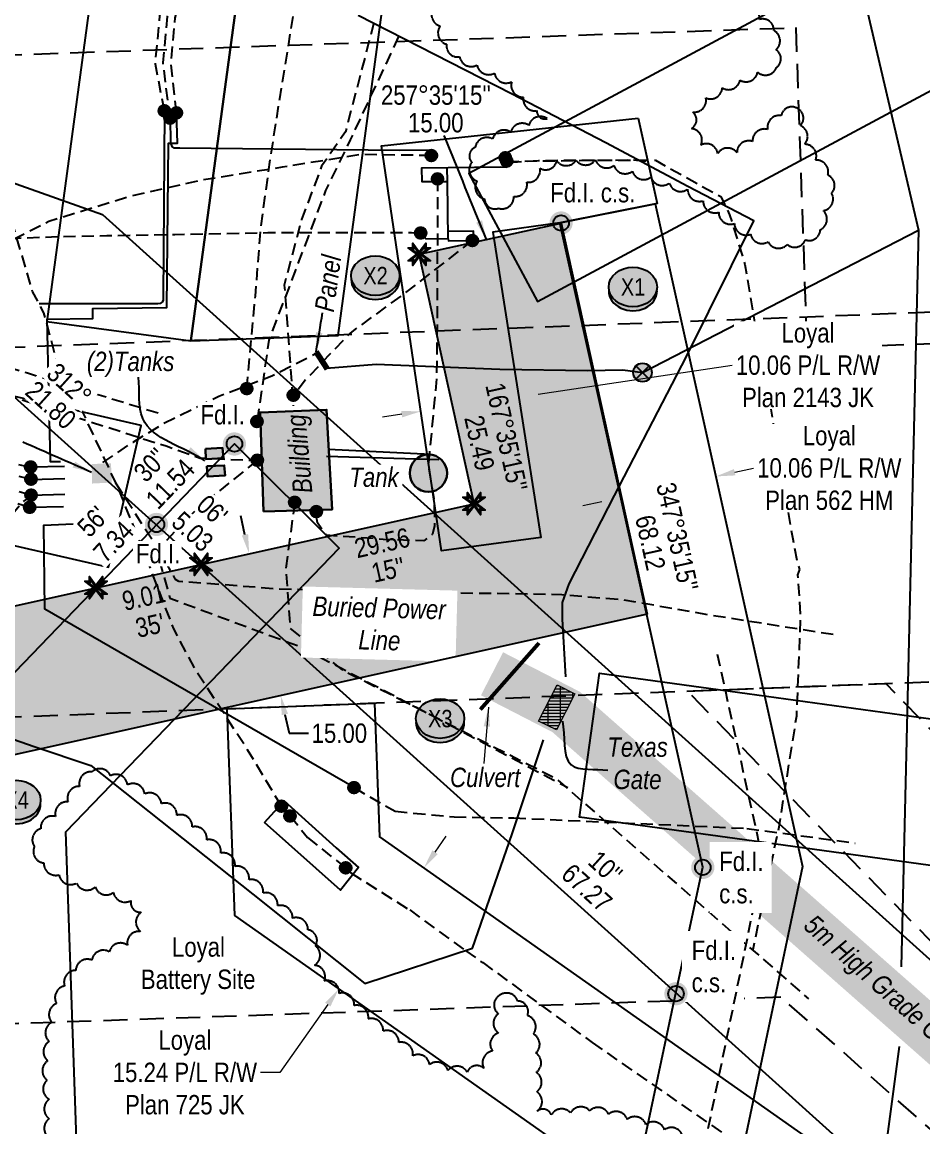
# Model space of a CAD drawing. Extents: x 675835 to 685285, y 5733153 to 5738077.
# Drawn here: x 678405 to 678870, y 5733670 to 5734240 of the extents above; entities that cross this region are included whole.
import ezdxf
from ezdxf.enums import TextEntityAlignment as Align

# ---------------------------------------------------------------- set-up
doc = ezdxf.new("R2010")
doc.units = 0
doc.header["$LTSCALE"] = 5
doc.header["$PDMODE"] = 34
doc.header["$PDSIZE"] = 0.03
for name, pattern in [('0', [1, 1, 0]), ('foc-ACCESSROAD', [3.75, 2.5, -1.25]), ('POWERLINE5', [7.8, 2.4, -0.6, 0.6, -0.6, 0.6, -0.6, 2.4]), ('UG_PIPE', [1.875, 1.25, -0.625])]:
    doc.linetypes.add(name, pattern=pattern)
doc.layers.get('Defpoints').update_dxf_attribs({"color": 9})
for name, color, linetype in [('AS-CABLE', 224, 'foc-CABLE'), ('AS-FENCE', 48, 'foc-FENCE'), ('AS-PIPE-UG', 44, 'UG_PIPE'), ('AS-POWER', 104, 'foc-POWER'), ('AS-POWER-EXISTING', 72, 'POWERLINE5'), ('AS-POWER2', 104, 'UG_PIPE'), ('AS-ROADS', 254, 'Continuous'), ('AS-SYMBOL', 7, 'Continuous'), ('C-AR', 13, 'foc-ACCESSROAD'), ('C-RW', 13, 'Continuous'), ('C-WS', 13, 'foc-ACCESSROAD'), ('L-BD', 7, 'Continuous'), ('L-MON', 1, 'Continuous'), ('L-MON-T', 1, 'Continuous'), ('P-CROSSINGS', 250, 'Continuous'), ('P-PROPOSED', 10, 'Continuous'), ('P-PROPOSED-H', 21, 'Continuous'), ('P-TXT', 4, 'Continuous'), ('T-BUSH', 110, '0')]:
    doc.layers.add(name, color=color, linetype=linetype)
doc.layers.add('AS-PIPE-AG', color=7, linetype='Continuous', true_color=0x7d00fa)
doc.layers.add('AS-STRUCTURE-H', color=7, linetype='Continuous', true_color=0xa8a8a8)
doc.layers.add('AS-STRUCTURE', color=7, linetype='Continuous', lineweight=30, true_color=0x595959)
for name, color, linetype, lineweight in [('C-RW-T', 13, 'Continuous', 9), ('C-WS-T', 13, 'Continuous', 9), ('F-EZE-T', 190, 'Continuous', 9), ('T-TEXT', 48, 'Continuous', 18)]:
    doc.layers.add(name, color=color, linetype=linetype, lineweight=lineweight)
doc.styles.add('80CG', font='ARIALN.TTF', dxfattribs={"height": 10})
doc.styles.add('80L', font='ARIALN.TTF', dxfattribs={"height": 10})
doc.styles.add('Crossing', font='ARIALN.TTF', dxfattribs={"height": 10})
doc.styles.add('foc-LtypeFont', font='ARIALN.TTF', dxfattribs={"height": 7.35})
doc.styles.get("Standard").update_dxf_attribs({"font": 'ARIALN.TTF'})
doc.linetypes.add('foc-CABLE', pattern='A,2,-1,["C",foc-LtypeFont,S=0.2,R=0,X=-0.625,Y=-0.75],-1.24,8', length=12.24)
doc.linetypes.add('foc-FENCE', pattern='A,10,-1,["X",foc-LtypeFont,S=0.2,R=0,X=-0.625,Y=-0.75],-1.24', length=12.24)
doc.linetypes.add('foc-POWER', pattern='A,6,-1,["P",foc-LtypeFont,S=0.2,R=0,X=-0.625,Y=-0.75],-1.24,4', length=12.24)
doc.linetypes.add('foc-POWER-NOLINE', pattern='A,0,-4,["P",foc-LtypeFont,S=0.2,R=0,X=-0.625,Y=-0.75],-8.24', length=12.24)
doc.dimstyles.new('Compass 5 000', dxfattribs={"dimscale": 5, "dimtxt": 9, "dimasz": 2, "dimexe": 0.2, "dimexo": 0.0625, "dimgap": 0.5, "dimtad": 0, "dimtih": 1, "dimtoh": 1, "dimzin": 0, "dimdsep": 46, "dimtxsty": '80CG', "dimcen": 0.1, "dimse1": 1, "dimse2": 1, "dimclrd": 256, "dimclrt": 256, "dimaunit": 1, "dimadec": 4, "dimazin": 0, "dimtfac": 0.06, "dimtofl": 0, "dimtmove": 0, "dimatfit": 1, "dimfxl": 0.2, "dimtolj": 1, "dimtzin": 0, "dimlwd": -1, "dimarcsym": 0})

# ---------------------------------------------------------------- blocks, each defined once
blk = doc.blocks.new('POWERPOLE')
h = blk.add_hatch(color=255)
edge = h.paths.add_edge_path()
edge.add_arc((0, 0), 0.96, 0, 360)
at = {"linetype": 'Continuous'}
for p, q in [((0.68, -0.68), (-0.68, 0.68)), ((-0.68, -0.68), (0.68, 0.68))]:
    blk.add_line(p, q, dxfattribs=at)
blk.add_circle((0, 0), 0.96, dxfattribs=at)
blk = doc.blocks.new('*D612')
at = {"layer": 'C-RW-T', "transparency": 16777216}
for p, q in [((678670.93, 5734048.34), (678771.21, 5734063.16)), ((678600.54, 5734037.93), (678590.65, 5734036.47))]:
    blk.add_line(p, q, dxfattribs=at)
for points in [[(678670.69, 5734049.98), (678671.17, 5734046.69), (678661.04, 5734046.87)], [(678600.29, 5734039.58), (678600.78, 5734036.28), (678610.43, 5734039.39)]]:
    blk.add_solid(points, dxfattribs=at)
at = {"layer": 'Defpoints', "color": 0, "transparency": 16777216}
for p in [(678661.04, 5734046.87), (678661.44, 5734044.19), (678610.83, 5734036.71)]:
    blk.add_point(p, dxfattribs=at)
at = {"layer": 'C-RW-T', "transparency": 16777216, "insert": (678810.3, 5734063.16), "char_height": 10, "attachment_point": 5, "style": '80CG', "bg_fill": 3, "box_fill_scale": 1.1, "bg_fill_color": 256, "bg_fill_true_color": 13158600, "bg_fill_transparency": 0}
blk.add_mtext('\\A1;Loyal\\P10.06 P/L R/W\\PPlan 2143 JK', dxfattribs=at)
blk = doc.blocks.new('*D613')
at = {"layer": 'C-RW-T', "transparency": 16777216}
for p, q in [((678617.74, 5733811.91), (678623.5, 5733820.09)), ((678562.38, 5733733.28), (678537.7, 5733698.21)), ((678537.7, 5733698.21), (678527.7, 5733698.21))]:
    blk.add_line(p, q, dxfattribs=at)
for points in [[(678616.38, 5733812.87), (678619.1, 5733810.95), (678611.98, 5733803.73)], [(678561.02, 5733734.24), (678563.74, 5733732.32), (678568.14, 5733741.45)]]:
    blk.add_solid(points, dxfattribs=at)
at = {"layer": 'Defpoints', "color": 0, "transparency": 16777216}
for p in [(678615.49, 5733801.26), (678568.14, 5733741.45), (678571.65, 5733738.98)]:
    blk.add_point(p, dxfattribs=at)
at = {"layer": 'C-RW-T', "transparency": 16777216, "insert": (678488.61, 5733698.21), "char_height": 10, "attachment_point": 5, "style": '80CG', "bg_fill": 3, "box_fill_scale": 1.1, "bg_fill_color": 256, "bg_fill_true_color": 13158600, "bg_fill_transparency": 0}
blk.add_mtext('\\A1;Loyal\\P15.24 P/L R/W\\PPlan 725 JK', dxfattribs=at)
blk = doc.blocks.new('*D614')
at = {"layer": 'C-RW-T', "transparency": 16777216}
for p, q in [((678772.45, 5734007.97), (678782.22, 5734010.14)), ((678703.86, 5733992.74), (678694.09, 5733990.57))]:
    blk.add_line(p, q, dxfattribs=at)
for points in [[(678772.09, 5734009.6), (678772.81, 5734006.34), (678762.69, 5734005.8)], [(678703.5, 5733994.37), (678704.22, 5733991.11), (678713.62, 5733994.91)]]:
    blk.add_solid(points, dxfattribs=at)
at = {"layer": 'Defpoints', "color": 0, "transparency": 16777216}
for p in [(678762.69, 5734005.8), (678774.23, 5733953.81), (678725.16, 5733942.92)]:
    blk.add_point(p, dxfattribs=at)
at = {"layer": 'C-RW-T', "transparency": 16777216, "insert": (678821.3, 5734010.14), "char_height": 10, "attachment_point": 5, "style": '80CG', "bg_fill": 3, "box_fill_scale": 1.1, "bg_fill_color": 256, "bg_fill_true_color": 13158600, "bg_fill_transparency": 0}
blk.add_mtext('\\A1;Loyal\\P10.06 P/L R/W\\PPlan 562 HM', dxfattribs=at)
blk = doc.blocks.new('*D617')
at = {"layer": 'Defpoints', "color": 0, "transparency": 16777216}
for p in [(678987.54, 5734250.87), (678335.45, 5734228.27), (678989.7, 5734188.56)]:
    blk.add_point(p, dxfattribs=at)
at = {"layer": 'F-EZE-T', "transparency": 16777216}
for p, q in [((678999.7, 5734188.91), (679030.05, 5734189.96)), ((678327.61, 5734165.62), (678317.62, 5734165.27))]:
    blk.add_line(p, q, dxfattribs=at)
for points in [[(678999.64, 5734190.57), (678999.75, 5734187.24), (678989.7, 5734188.56)], [(678327.56, 5734167.28), (678327.67, 5734163.95), (678337.61, 5734165.96)]]:
    blk.add_solid(points, dxfattribs=at)
at = {"layer": 'F-EZE-T', "transparency": 16777216, "insert": (679081.38, 5734189.96), "char_height": 10, "attachment_point": 5, "style": '80CG'}
blk.add_mtext('\\A1;Fortis\\P130.0 Utility R/W\\PReg. # 831 046 741', dxfattribs=at)
blk = doc.blocks.new('RISER')
h = blk.add_hatch(color=255)
h.dxf.hatch_style = 1
edge = h.paths.add_edge_path()
edge.add_arc((0, 0), 0.7, 0, 360)
blk.add_hatch(color=13).paths.add_polyline_path([(0.58, -0.15), (-0.58, -0.15, 0.774597)])
at = {"color": 13}
blk.add_line((-0.58, -0.15), (0.58, -0.15), dxfattribs=at)
blk.add_circle((0, 0), 0.6, dxfattribs=at)
blk = doc.blocks.new('fdia')
at = {"color": 255, "const_width": 1}
blk.add_lwpolyline([(-0.5, 0, 1), (0.5, 0, 1)], format="xyb", close=True, dxfattribs=at)
blk = doc.blocks.new('Fdiaa')
blk.add_blockref('fdia', (0, 0))
blk = doc.blocks.new('fdib')
at = {"color": 1, "const_width": 1.6}
blk.add_lwpolyline([(-0.4, 0, 1), (0.4, 0, 1)], format="xyb", close=True, dxfattribs=at)
at = {"color": 1}
blk.add_circle((0, 0), 0.8, dxfattribs=at)
blk = doc.blocks.new('Fdibb')
blk.add_blockref('fdib', (0, 0))
blk = doc.blocks.new('fdicc')
for name in ['Fdibb', 'Fdiaa']:
    blk.add_blockref(name, (0, 0))
blk = doc.blocks.new('FDI')
blk.add_blockref('fdicc', (0, 0))
blk = doc.blocks.new('TEMP')
h = blk.add_hatch(color=255)
h.dxf.hatch_style = 1
h.paths.add_polyline_path([(0, 0.25), (-0.67, 1.15), (-0.67, 0.67), (-1.15, 0.67), (-0.25, 0), (-1.15, -0.67), (-0.67, -0.67), (-0.67, -1.15), (0, -0.25), (0.67, -1.15), (0.67, -0.67), (1.15, -0.67), (0.25, 0), (1.15, 0.67), (0.67, 0.67), (0.67, 1.15)])
h.paths.add_polyline_path([(0.57, 0.85), (0.57, 0.57), (0.85, 0.57), (0.08, 0), (0.85, -0.57), (0.57, -0.57), (0.57, -0.85), (0, -0.08), (-0.57, -0.85), (-0.57, -0.57), (-0.85, -0.57), (-0.08, 0), (-0.85, 0.57), (-0.57, 0.57), (-0.57, 0.85), (0, 0.08)], flags=16)
h = blk.add_hatch(color=1)
h.dxf.hatch_style = 1
h.paths.add_polyline_path([(0, 0.08), (-0.57, 0.85), (-0.57, 0.57), (-0.85, 0.57), (-0.08, 0), (-0.85, -0.57), (-0.57, -0.57), (-0.57, -0.85), (0, -0.08), (0.57, -0.85), (0.57, -0.57), (0.85, -0.57), (0.08, 0), (0.85, 0.57), (0.57, 0.57), (0.57, 0.85)])
at = {"color": 1}
for p, q in [((-0.08, 0), (0.08, 0)), ((0, 0.08), (0, -0.08))]:
    blk.add_line(p, q, dxfattribs=at)
at = {"color": 255, "flags": 128}
blk.add_lwpolyline([(-0.25, 0), (-1.15, 0.67), (-0.67, 0.67), (-0.67, 1.15), (0, 0.25), (0.67, 1.15), (0.67, 0.67), (1.15, 0.67), (0.25, 0), (1.15, -0.67), (0.67, -0.67), (0.67, -1.15), (0, -0.25), (-0.67, -1.15), (-0.67, -0.67), (-1.15, -0.67)], close=True, dxfattribs=at)
at = {"color": 1, "flags": 128}
blk.add_lwpolyline([(-0.08, 0), (-0.85, 0.57), (-0.57, 0.57), (-0.57, 0.85), (0, 0.08), (0.57, 0.85), (0.57, 0.57), (0.85, 0.57), (0.08, 0), (0.85, -0.57), (0.57, -0.57), (0.57, -0.85), (0, -0.08), (-0.57, -0.85), (-0.57, -0.57), (-0.85, -0.57)], close=True, dxfattribs=at)
blk = doc.blocks.new('*D647')
at = {"layer": 'Defpoints', "color": 0, "transparency": 16777216}
for p in [(678525.53, 5733966.77), (678538.07, 5733892.76), (678541.79, 5733893.59)]:
    blk.add_point(p, dxfattribs=at)
at = {"layer": 'P-TXT', "transparency": 16777216}
for p, q in [((678519.64, 5733975.71), (678517.47, 5733985.47)), ((678540.24, 5733883), (678542.41, 5733873.24)), ((678542.41, 5733873.24), (678552.41, 5733873.24))]:
    blk.add_line(p, q, dxfattribs=at)
for points in [[(678521.26, 5733976.07), (678518.01, 5733975.35), (678521.8, 5733965.95)], [(678541.87, 5733883.36), (678538.61, 5733882.64), (678538.07, 5733892.76)]]:
    blk.add_solid(points, dxfattribs=at)
at = {"layer": 'P-TXT', "transparency": 16777216, "insert": (678568.35, 5733873.24), "char_height": 10, "attachment_point": 5, "style": '80CG'}
blk.add_mtext('\\A1;15.00', dxfattribs=at)
blk = doc.blocks.new('xing2')
h = blk.add_hatch(color=50)
h.dxf.hatch_style = 1
edge = h.paths.add_edge_path()
edge.add_ellipse((0, 0), major_axis=(-12.5, 0), ratio=0.816297, start_angle=0, end_angle=360)
h = blk.add_hatch(color=250)
h.dxf.hatch_style = 1
edge = h.paths.add_edge_path()
edge.add_ellipse((0, -2.05), major_axis=(-12.5, 0), ratio=0.816297, start_angle=0, end_angle=180)
edge.add_line((12.5, -2.05), (12.5, 0))
edge.add_ellipse((0, 0), major_axis=(-12.5, 0), ratio=0.816297, start_angle=0, end_angle=180, ccw=False)
edge.add_line((-12.5, 0), (-12.5, -2.05))
at = {"color": 250}
blk.add_ellipse((0, 0), major_axis=(-12.5, 0), ratio=0.816297, dxfattribs=at)
blk.add_ellipse((0, -2.05), major_axis=(-12.5, 0), ratio=0.816297, start_param=0, end_param=3.141593, dxfattribs=at)
at = {"color": 250, "style": 'Crossing'}
blk.add_attdef('CROSSING', text='', height=9, dxfattribs=at).set_placement((0.09, 0.02), align=Align.MIDDLE_CENTER)
at = {"color": 250, "style": 'Crossing', "flags": 1}
for tag, p in [('OWNER', (0.09, -12.49)), ('DESCRIPTION', (0.09, -25.77)), ('LOCATION', (0.09, -39.3)), ('DWG_REF', (0.09, -52.84))]:
    blk.add_attdef(tag, text='', height=9, dxfattribs=at).set_placement(p, align=Align.MIDDLE_CENTER)

msp = doc.modelspace()

# ---------------------------------------------------------------- hatches: boundary and pattern name
at = {"layer": 'AS-STRUCTURE-H'}
h = msp.add_hatch(color=256, dxfattribs=at)
h.dxf.hatch_style = 1
h.paths.add_polyline_path([(678529.217, 5733987.646), (678527.429, 5734038.807), (678561.783, 5734040.25), (678564.598, 5733988.69)])
h = msp.add_hatch(color=256, dxfattribs=at)
h.dxf.hatch_style = 1
h.paths.add_polyline_path([(678499.18, 5734020.097), (678499.421, 5734014.796), (678508.527, 5734015.301), (678508.093, 5734020.502)])
h = msp.add_hatch(color=256, dxfattribs=at)
h.dxf.hatch_style = 1
edge = h.paths.add_edge_path()
edge.add_arc((678614.341, 5734007.49), 9.642, 0, 360)
h = msp.add_hatch(color=256, dxfattribs=at)
h.dxf.hatch_style = 1
h.paths.add_polyline_path([(678499.99, 5734011.075), (678500.231, 5734005.773), (678509.337, 5734006.279), (678508.903, 5734011.48)])
at = {"layer": 'P-PROPOSED-H'}
h = msp.add_hatch(color=256, dxfattribs=at)
h.dxf.hatch_style = 1
h.paths.add_polyline_path([(678348.564, 5733850.641), (678727.232, 5733934.801), (678682.822, 5734136.578), (678609.589, 5734120.459), (678637.93, 5733991.755), (678271.474, 5733910.309), (678289.35, 5733395.562), (678364.278, 5733398.164)])
at = {"layer": 'T-TEXT'}
h = msp.add_hatch(color=256, dxfattribs=at)
h.dxf.hatch_style = 1
h.paths.add_polyline_path([(678440.507, 5734012.176), (678450.44, 5734012.636), (678450.91, 5734002.642), (678440.712, 5734002.133)])
at = {"layer": 'T-TEXT', "ltscale": 5}
h = msp.add_hatch(dxfattribs=at)
h.set_pattern_fill('GRATE', color=256, scale=1.999275)
h.set_pattern_definition([(0, (-1454.1914, -1287.8103), (0, 1.5869242977), []), (90, (-1454.1914, -1287.81), (-6.347697191, 4e-16), [])])
h.paths.add_polyline_path([(678680.397, 5733875.031), (678671.184, 5733879.585), (678680.722, 5733898.257), (678689.966, 5733893.693)])

# ---------------------------------------------------------------- linework, layer by layer
at = {"layer": 'AS-CABLE', "flags": 128}
msp.add_lwpolyline([(678561.709, 5734061.592), (678587.424, 5734063.656), (678651.143, 5734061.207), (678696.399, 5734060.427), (678714.751, 5734060.757), (678724.794, 5734059.462)], dxfattribs=at)
at = {"layer": 'AS-FENCE', "flags": 128}
msp.add_lwpolyline([(678685.221, 5733902.416), (678683.632, 5733932.095), (678683.577, 5733940.784), (678687.071, 5733950.442), (678710.382, 5733995.964), (678747.585, 5734067.68), (678782.354, 5734137.743), (678748.28, 5734155.369), (678705.883, 5734178.015), (678657.252, 5734203.205), (678578.016, 5734243.643)], dxfattribs=at)
msp.add_lwpolyline([(678529.692, 5733827.184), (678539.927, 5733838.389), (678566.748, 5733814.14), (678578.157, 5733804.058), (678568.936, 5733792.247)], close=True, dxfattribs=at)
at = {"layer": 'AS-PIPE-AG', "flags": 128}
for points in [[(678478.025, 5734194.492), (678477.423, 5734097.831), (678477.423, 5734096.666), (678476.821, 5734095.689), (678475.806, 5734095.05), (678474.64, 5734094.825), (678472.948, 5734094.862), (678413.407, 5734094.951)], [(678424.472, 5734013.296), (678419.254, 5734013.296), (678417.464, 5734086.911), (678441.154, 5734087.247), (678441.044, 5734092.464), (678479.272, 5734093.002), (678480.173, 5734177.808), (678484.768, 5734177.818), (678484.254, 5734193.437)], [(678480.974, 5734190.673), (678481.263, 5734177.917), (678481.913, 5734176.087), (678483.153, 5734175.438), (678486.047, 5734175.438), (678599.368, 5734174.113)], [(678599.368, 5734174.113), (678615.844, 5734174.406)], [(678624.599, 5734128.481), (678624.158, 5734157.898), (678611.032, 5734157.787), (678610.958, 5734165.125), (678651.713, 5734165.484), (678654.8, 5734165.365), (678654.752, 5734168.542)], [(678624.158, 5734157.898), (678624.093, 5734165.241)], [(678610.315, 5734131.394), (678612.859, 5734128.612), (678624.599, 5734128.481), (678624.637, 5734127.369), (678637.03, 5734127.534), (678637.799, 5734130.037), (678637.614, 5734132.335), (678624.637, 5734132.224)], [(678619.626, 5734014.34), (678561.727, 5734016.125)], [(678615.659, 5734017.116), (678562.707, 5734019.638)], [(678409.002, 5734010.696), (678426.534, 5734011.12)], [(678409.082, 5734004.262), (678426.614, 5734004.686)], [(678409.047, 5733996.159), (678426.579, 5733996.583)], [(678408.493, 5733989.87), (678426.024, 5733990.294)], [(678575.922, 5733845.237), (678416.269, 5733937.29), (678415.803, 5733980.592), (678430.969, 5733981.278)]]:
    msp.add_lwpolyline(points, dxfattribs=at)
at = {"layer": 'AS-PIPE-UG'}
for p, q in [((678575.937, 5733845.207), (678597.203, 5733833.024)), ((678597.203, 5733833.024), (678627.627, 5733830.089)), ((678542.923, 5733830.639), (678551.951, 5733819.461)), ((678627.627, 5733830.089), (678658.396, 5733829.574)), ((678658.396, 5733829.574), (678778.799, 5733824.185)), ((678778.799, 5733824.185), (678834.654, 5733816.627)), ((678551.951, 5733819.461), (678571.562, 5733803.884)), ((678571.562, 5733803.884), (678574.257, 5733801.215)), ((678574.257, 5733801.215), (678604.696, 5733782.078)), ((678604.696, 5733782.078), (678633.581, 5733761.087)), ((678633.581, 5733761.087), (678642.424, 5733754.973)), ((678642.424, 5733754.973), (678698.834, 5733713.731)), ((678698.834, 5733713.731), (678772.935, 5733662.335))]:
    msp.add_line(p, q, dxfattribs=at)
at = {"layer": 'AS-PIPE-UG', "flags": 128}
msp.add_lwpolyline([(678478.025, 5734194.492), (678473.437, 5734218.623, -0.0578086), (678473.419, 5734219.545), (678475.718, 5734243.481, -0.0408911), (678475.834, 5734244.123), (678487.702, 5734288.87)], format="xyb", dxfattribs=at)
for points in [[(678480.974, 5734190.673), (678477.4, 5734219.163), (678479.699, 5734243.098), (678491.567, 5734287.845)], [(678484.254, 5734193.437), (678481.425, 5734219.242), (678483.649, 5734242.39), (678495.433, 5734286.82)], [(678520.507, 5734051.059), (678525.011, 5734098.745), (678527.81, 5734134.073), (678532.875, 5734170.317), (678537.584, 5734200.641), (678547.122, 5734258.96)], [(678586.18, 5734239.844), (678571.527, 5734183.669), (678559.175, 5734165.882), (678548.797, 5734138.337), (678539.938, 5734104.569), (678544.537, 5734042.23)], [(678598.907, 5734232.775), (678573.967, 5734179.495), (678561.284, 5734153.395), (678531.945, 5734076.199), (678525.846, 5734034.182)], [(678615.829, 5734171.396), (678579.581, 5734171.921), (678538.778, 5734165.332), (678496.731, 5734158.559), (678459.948, 5734150.175), (678418.446, 5734137.363), (678400.029, 5734127.989), (678381.557, 5734127.449), (678336.691, 5734126.755)], [(678654.677, 5734168.392), (678680.592, 5734168.722), (678719.47, 5734169.172), (678727.594, 5734168.477)], [(678656.132, 5734167.862), (678671.079, 5734168.842), (678702.038, 5734169.097), (678731.493, 5734168.937), (678765.292, 5734150.185), (678769.846, 5734140.832), (678777.769, 5734115.237), (678783.513, 5734080.983), (678790.887, 5734041.575), (678796.431, 5734007.906), (678802.44, 5733973.563), (678804.764, 5733961.615), (678805.844, 5733957.711), (678804.934, 5733955.096), (678806.399, 5733933.285), (678804.289, 5733882.05), (678795.181, 5733824.845), (678781.784, 5733761.457)], [(678619.039, 5734159.279), (678618.849, 5734092.431), (678618.524, 5734056.398), (678614.22, 5734010.891), (678617.174, 5733994.464), (678617.494, 5733980.327), (678616.369, 5733976.052), (678611.99, 5733972.533), (678590.999, 5733973.328), (678561.549, 5733975.472), (678557.015, 5733981.821), (678556.45, 5733987.72)], [(678538.459, 5733835.643), (678521.007, 5733864.778), (678493.967, 5733906.13), (678482.869, 5733927.086), (678468.211, 5733965.239), (678454.014, 5734000.163), (678436.322, 5734038.251), (678421.49, 5734068.795), (678415.856, 5734090.256), (678410.012, 5734101.169), (678399.809, 5734135.833), (678384.952, 5734132.144), (678337.331, 5734140.202)], [(678610.315, 5734131.394), (678605.601, 5734131.474), (678531.395, 5734131.449), (678483.504, 5734130.489), (678448.37, 5734129.939), (678424.52, 5734129.449), (678401.094, 5734128.594), (678388.441, 5734128.704), (678336.516, 5734125.985)], [(678637.035, 5734127.559), (678601.172, 5734099.665), (678573.907, 5734079.788), (678551.066, 5734055.803), (678544.742, 5734047.514)], [(678343.42, 5734079.143), (678407.353, 5734059.192), (678429.164, 5734052.563), (678476.25, 5734038.111)], [(678342.5, 5734066.446), (678407.253, 5734044.45), (678478.865, 5734021.524), (678496.561, 5734015.295), (678525.806, 5734014.03)], [(678409.082, 5734004.262), (678276.452, 5734035.526), (678224.846, 5734047.734), (678181.364, 5734056.468)], [(678409.047, 5734010.431), (678277.607, 5734038.076), (678225.886, 5734051.039), (678182.889, 5734059.232)], [(678409.047, 5733996.159), (678275.237, 5734032.882), (678222.822, 5734043.87), (678222.822, 5734043.87), (678179.92, 5734053.193)], [(678408.433, 5733989.855), (678274.502, 5734030.397), (678221.492, 5734040.94), (678177.705, 5734048.754)], [(678525.946, 5734014.06), (678495.107, 5733989.43), (678473.935, 5733967.394), (678480.884, 5733942.948), (678547.282, 5733918.288), (678608.116, 5733886.724), (678686.286, 5733845.242)], [(678401.699, 5733399.463), (678401.344, 5733409.242), (678399.364, 5733488.632), (678394.34, 5733607.04), (678384.952, 5733685.411), (678384.432, 5733726.064), (678381.183, 5733821.041), (678380.813, 5733878.545), (678380.083, 5733919.018), (678385.097, 5733953.522), (678396.395, 5733982.586), (678404.203, 5733991.984), (678409.797, 5733996.009)], [(678545.312, 5733992.549), (678540.723, 5733958.551), (678543.018, 5733927.336), (678569.868, 5733906.005), (678680.217, 5733849.966), (678810.513, 5733736.272)]]:
    msp.add_lwpolyline(points, dxfattribs=at)
at = {"layer": 'AS-POWER'}
for p in [(678809.464, 5734380.677), (678724.794, 5734059.462)]:
    msp.add_line(p, (678867.343, 5734132.806), dxfattribs=at)
at = {"layer": 'AS-POWER', "flags": 128}
for points in [[(678867.343, 5734132.806), (678858.389, 5733752.715)], [(678857.423, 5733711.675), (678838.868, 5733573.457), (678950.22, 5733499.711)]]:
    msp.add_lwpolyline(points, dxfattribs=at)
at = {"layer": 'AS-POWER2', "flags": 128}
for points in [[(678446.261, 5734012.931), (678461.843, 5734023.539), (678477.635, 5734033.142), (678506.055, 5734047.219), (678533.784, 5734057.847), (678556.165, 5734069.205)], [(678823.256, 5733924.202), (678760.253, 5733934.11), (678715.281, 5733942.014), (678683.172, 5733944.698), (678656.282, 5733945.283), (678631.116, 5733945.543), (678589.724, 5733946.308), (678535.544, 5733947.763), (678485.568, 5733951.612), (678483.759, 5733952.702), (678475.155, 5733967.709), (678451.4, 5734004.747)]]:
    msp.add_lwpolyline(points, dxfattribs=at)
at = {"layer": 'AS-ROADS', "const_width": 24.991, "flags": 128}
msp.add_lwpolyline([(679030.556, 5733577.99), (678982.532, 5733622.593), (678685.446, 5733884.269), (678647.168, 5733903.971)], dxfattribs=at)
at = {"layer": 'AS-STRUCTURE', "flags": 128}
for points in [[(678529.217, 5733987.646), (678527.429, 5734038.807), (678561.783, 5734040.25), (678564.598, 5733988.69)], [(678499.18, 5734020.097), (678499.421, 5734014.796), (678508.527, 5734015.301), (678508.093, 5734020.502)], [(678499.99, 5734011.075), (678500.231, 5734005.773), (678509.337, 5734006.279), (678508.903, 5734011.48)]]:
    msp.add_lwpolyline(points, close=True, dxfattribs=at)
at = {"layer": 'AS-STRUCTURE'}
msp.add_circle((678614.341, 5734007.49), 9.642, dxfattribs=at)
at = {"layer": 'C-AR', "flags": 128}
msp.add_lwpolyline([(679020.615, 5733615.119), (678747.968, 5733895.034), (678850.491, 5733898.967), (679017.015, 5733728.004)], dxfattribs=at)
at = {"layer": 'C-RW', "flags": 128}
for points in [[(678478.484, 5734537.772), (678417.333, 5734085.788), (678491.642, 5734075.734), (678552.793, 5734527.72)], [(678552.793, 5734527.72), (678491.642, 5734075.734), (678567.703, 5734078.608), (678627.097, 5734517.668)], [(678997.082, 5734356.337), (678635.256, 5734162.158), (678670.704, 5734096.105), (678999.842, 5734272.741)], [(678214.838, 5734223.094), (678446.106, 5734141.047), (678950.872, 5733686.721), (679044.01, 5733591.1)], [(678678.58, 5733437.053), (678719.789, 5733634.724), (678741.23, 5733735.135), (678755.983, 5733804.229), (678682.11, 5734136.609), (678731.424, 5734146.485), (678807.43, 5733804.51), (678727.781, 5733426.682)], [(678971.955, 5733520.89), (678880.275, 5733615.007), (678393.7, 5734052.978), (678181.228, 5734128.356)], [(678145.806, 5734028.511), (678449.251, 5733958.924), (678466.012, 5734032.013), (678171.046, 5734099.656)], [(678441.763, 5733400.855), (678427.154, 5733822.39), (678506.808, 5733905.018), (678527.937, 5733926.936), (678568.218, 5733968.721), (678514.183, 5734022.549), (678348.564, 5733850.641), (678364.278, 5733398.164)], [(679015.93, 5733785.478), (678768.75, 5733819.46), (678692.383, 5733829.959), (678702.596, 5733904.246), (678778.963, 5733893.747), (679013.42, 5733861.515)], [(678917.483, 5733467.812), (678831.504, 5733556.05), (678514.413, 5733779.274), (678510.359, 5733885.919), (678586.465, 5733888.838), (678589.089, 5733819.836), (678880.275, 5733615.007), (678971.975, 5733520.909)]]:
    msp.add_lwpolyline(points, dxfattribs=at)
msp.add_lwpolyline([(678722.62, 5734190.673), (678732.378, 5734146.676), (678682.11, 5734136.609), (678647.588, 5734131.929), (678672.453, 5733974.378), (678621.063, 5733967.434), (678590.189, 5734176.39)], close=True, dxfattribs=at)
at = {"layer": 'C-WS'}
msp.add_lwpolyline([(678353.042, 5733721.697), (678335.695, 5734221.185), (678803.989, 5734237.403), (678809.732, 5734071.912), (678951.021, 5734077.473), (678961.054, 5733822.563), (678929.236, 5733821.437), (678936.596, 5733613.393), (678796.339, 5733737.047), (678353.042, 5733721.697)], dxfattribs=at)
at = {"layer": 'C-WS', "flags": 128}
msp.add_lwpolyline([(679005.693, 5734095.537), (678340.942, 5734070.1), (678347.553, 5733879.739), (679011.979, 5733905.161)], dxfattribs=at)
at = {"layer": 'T-BUSH', "flags": 128}
msp.add_lwpolyline([(678675.558, 5734190.469, 0.5205671), (678666.197, 5734186.961, 0.5205671), (678656.837, 5734183.452, 0.5205671), (678647.477, 5734179.943, 0.5205671), (678638.485, 5734175.654, 0.5205671), (678636.738, 5734167.851, 0.5205671), (678639.47, 5734158.235, 0.5205671), (678643.28, 5734149.038, 0.5205671), (678650.53, 5734144.214, 0.5205671), (678658.454, 5734150.308, 0.5205671), (678665.118, 5734157.647, 0.5205671), (678671.878, 5734164.922, 0.5205671), (678680.584, 5734168.618, 0.5205671), (678690.574, 5734168.971, 0.5205671), (678700.554, 5734169.248, 0.5205671), (678710.093, 5734166.261, 0.5205671), (678719.633, 5734163.273, 0.5205671), (678729.163, 5734160.256, 0.5205671), (678738.688, 5734157.222, 0.5205671), (678748.146, 5734154.058, 0.5205671), (678756.123, 5734148.034, 0.5205671), (678764.173, 5734142.109, 0.5205671), (678772.3, 5734136.289, 0.5205671), (678780.616, 5734130.767, 0.5205671), (678789.682, 5734126.887, 0.5205671), (678799.581, 5734125.496, 0.5205671), (678808.935, 5734127.931, 0.5205671), (678816.649, 5734133.109, 0.5205671), (678818.26, 5734142.975, 0.5205671), (678822.486, 5734152.007, 0.5205671), (678820.548, 5734161.239, 0.5205671), (678814.243, 5734168.996, 0.5205671), (678808.585, 5734177.227, 0.5205671), (678806.385, 5734186.793, 0.5205671), (678804.636, 5734195.787, 0.5205671), (678796.461, 5734191.979, 0.5205671), (678789.456, 5734184.847, 0.5205671), (678781.668, 5734178.64, 0.5205671), (678773.645, 5734172.922, 0.5205671), (678763.661, 5734172.423, 0.5205671), (678755.004, 5734176.821, 0.5205671), (678750.168, 5734185.265, 0.5205671), (678750.834, 5734193.851, 0.5205671), (678757.57, 5734201.136, 0.5205671), (678766.052, 5734206.276, 0.5205671), (678775.211, 5734210.273, 0.5205671), (678784.286, 5734214.432, 0.5205671), (678794.004, 5734216.775, 0.5205671), (678793.841, 5734225.998, 0.5205671), (678792.672, 5734235.926, 0.5205671), (678785.181, 5734241.608, 0.5205671), (678778.285, 5734248.346, 0.5205671), (678775.505, 5734257.57, 0.5205671), (678775.646, 5734267.565, 0.5205671), (678777.595, 5734277.076, 0.5205671), (678782.198, 5734285.881, 0.5205671), (678782.674, 5734295.866, 0.5205671), (678783.724, 5734305.785, 0.5205671), (678777.455, 5734310.861, 0.5205671), (678767.698, 5734310.423, 0.5205671), (678760.808, 5734303.623, 0.5205671), (678762.622, 5734294.064, 0.5205671), (678763.677, 5734284.223, 0.5205671), (678763.36, 5734274.232, 0.5205671), (678760.945, 5734264.615, 0.5205671), (678755.732, 5734256.4, 0.5205671), (678746.891, 5734255.231, 0.5205671), (678737.16, 5734257.481, 0.5205671), (678727.594, 5734260.384, 0.5205671), (678718.127, 5734263.586, 0.5205671), (678708.541, 5734266.272, 0.5205671), (678698.657, 5734267.763, 0.5205671), (678688.881, 5734269.848, 0.5205671), (678678.989, 5734271.179, 0.5205671), (678669.023, 5734271.811, 0.5205671), (678659.151, 5734270.804, 0.5205671), (678649.427, 5734268.486, 0.5205671), (678639.948, 5734268.034, 0.5205671), (678631.319, 5734273.023, 0.5205671), (678621.402, 5734271.761, 0.5205671), (678614.253, 5734265.56, 0.5205671), (678612.999, 5734256.649, 0.5205671), (678617.05, 5734247.586, 0.5205671), (678620.376, 5734238.208, 0.5205671), (678623.73, 5734228.858, 0.5205671), (678630.455, 5734222.365, 0.5205671), (678639.435, 5734218.109, 0.5205671), (678648.451, 5734213.949, 0.5205671), (678657.331, 5734209.508, 0.5205671), (678663.374, 5734201.545, 0.5205671), (678670.299, 5734194.561, 0.5205671)], format="xyb", close=True, dxfattribs=at)
msp.add_lwpolyline([(678915.337, 5733465.717, 0.5205671), (678908.354, 5733472.871, 0.5205671), (678901.372, 5733480.024, 0.5205671), (678894.389, 5733487.178, 0.5205671), (678887.407, 5733494.331, 0.5205671), (678880.424, 5733501.484, 0.5205671), (678873.442, 5733508.638, 0.5205671), (678866.459, 5733515.791, 0.5205671), (678859.476, 5733522.944, 0.5205671), (678852.494, 5733530.098, 0.5205671), (678845.511, 5733537.251, 0.5205671), (678838.529, 5733544.405, 0.5205671), (678831.546, 5733551.558, 0.5205671), (678824.318, 5733558.457, 0.5205671), (678816.908, 5733565.166, 0.5205671), (678809.497, 5733571.875, 0.5205671), (678804.196, 5733579.36, 0.5205671), (678805.493, 5733589.272, 0.5205671), (678806.791, 5733599.183, 0.5205671), (678808.088, 5733609.095, 0.5205671), (678809.385, 5733619.007, 0.5205671), (678803.256, 5733626.026, 0.5205671), (678795.596, 5733632.448, 0.5205671), (678787.936, 5733638.87, 0.5205671), (678779.677, 5733644.463, 0.5205671), (678771.163, 5733649.701, 0.5205671), (678762.648, 5733654.938, 0.5205671), (678754.134, 5733660.176, 0.5205671), (678745.62, 5733665.413, 0.5205671), (678736.255, 5733668.702, 0.5205671), (678726.623, 5733671.376, 0.5205671), (678716.991, 5733674.051, 0.5205671), (678707.359, 5733676.725, 0.5205671), (678697.645, 5733678.405, 0.5205671), (678687.704, 5733677.351, 0.5205671), (678677.764, 5733676.297, 0.5205671), (678670.524, 5733678.317, 0.5205671), (678670.292, 5733688.31, 0.5205671), (678670.06, 5733698.304, 0.5205671), (678669.828, 5733708.298, 0.5205671), (678668.524, 5733718.111, 0.5205671), (678665.47, 5733727.629, 0.5205671), (678660.433, 5733735.106, 0.5205671), (678650.829, 5733737.879, 0.5205671), (678650.42, 5733728.566, 0.5205671), (678650.529, 5733718.57, 0.5205671), (678647.395, 5733709.303, 0.5205671), (678643.02, 5733700.315, 0.5205671), (678634.324, 5733698.474, 0.5205671), (678624.418, 5733699.268, 0.5205671), (678614.911, 5733702.357, 0.5205671), (678606.272, 5733706.821, 0.5205671), (678599.126, 5733713.765, 0.5205671), (678590.958, 5733719.528, 0.5205671), (678583.277, 5733725.881, 0.5205671), (678576.06, 5733732.797, 0.5205671), (678568.253, 5733739.04, 0.5205671), (678560.587, 5733745.446, 0.5205671), (678555.517, 5733753.539, 0.5205671), (678556.105, 5733763.518, 0.5205671), (678552.146, 5733771.845, 0.5205671), (678544.148, 5733777.842, 0.5205671), (678536.479, 5733784.249, 0.5205671), (678528.978, 5733790.853, 0.5205671), (678521.708, 5733797.714, 0.5205671), (678514.438, 5733804.576, 0.5205671), (678507.169, 5733811.437, 0.5205671), (678499.899, 5733818.298, 0.5205671), (678492.446, 5733824.943, 0.5205671), (678484.467, 5733830.965, 0.5205671), (678476.488, 5733836.987, 0.5205671), (678467.852, 5733841.978, 0.5205671), (678459.027, 5733846.673, 0.5205671), (678450.202, 5733851.369, 0.5205671), (678440.792, 5733853.4, 0.5205671), (678434.208, 5733845.878, 0.5205671), (678428.268, 5733837.874, 0.5205671), (678421.866, 5733830.361, 0.5205671), (678414.18, 5733823.996, 0.5205671), (678410.956, 5733814.765, 0.5205671), (678415.816, 5733806.388, 0.5205671), (678423.629, 5733800.208, 0.5205671), (678432.587, 5733795.985, 0.5205671), (678442.316, 5733793.982, 0.5205671), (678451.719, 5733791.169, 0.5205671), (678460.786, 5733786.965, 0.5205671), (678466.117, 5733780.926, 0.5205671), (678465.747, 5733770.937, 0.5205671), (678458.956, 5733763.95, 0.5205671), (678449.57, 5733760.537, 0.5205671), (678440.555, 5733756.23, 0.5205671), (678432.229, 5733750.876, 0.5205671), (678426.545, 5733742.84, 0.5205671), (678422.351, 5733733.766, 0.5205671), (678419.873, 5733724.112, 0.5205671), (678418.514, 5733714.219, 0.5205671), (678417.815, 5733704.251, 0.5205671), (678417.459, 5733694.262, 0.5205671), (678418.569, 5733684.388, 0.5205671), (678418.569, 5733674.392, 0.5205671), (678418.569, 5733664.395, 0.5205671), (678420.687, 5733654.801, 0.5205671), (678427.883, 5733651.864, 0.5205671), (678437.621, 5733654.121, 0.5205671), (678447.359, 5733656.378, 0.5205671), (678457.097, 5733658.635, 0.5205671), (678467.006, 5733657.958, 0.5205671), (678476.939, 5733656.841, 0.5205671), (678486.873, 5733655.723, 0.5205671), (678495.79, 5733652.324, 0.5205671), (678503.263, 5733645.685, 0.5205671), (678511.795, 5733640.526, 0.5205671), (678520.493, 5733635.6, 0.5205671), (678529.164, 5733630.63, 0.5205671), (678537.249, 5733624.752, 0.5205671), (678545.284, 5733618.805, 0.5205671), (678552.587, 5733612.183, 0.5205671), (678557.85, 5733603.684, 0.5205671), (678562.653, 5733595.076, 0.5205671), (678561.787, 5733585.117, 0.5205671), (678554.344, 5733579.055, 0.5205671), (678545.746, 5733574.137, 0.5205671), (678536.067, 5733571.64, 0.5205671), (678526.462, 5733568.871, 0.5205671), (678517.609, 5733564.598, 0.5205671), (678508.63, 5733560.852, 0.5205671), (678498.807, 5733558.994, 0.5205671), (678488.957, 5733557.294, 0.5205671), (678479.125, 5733557.107, 0.5205671), (678469.322, 5733559.067, 0.5205671), (678459.712, 5733561.765, 0.5205671), (678450.112, 5733563.694, 0.5205671), (678440.239, 5733562.124, 0.5205671), (678438.256, 5733554.181, 0.5205671), (678438.796, 5733544.199, 0.5205671), (678439.335, 5733534.217, 0.5205671), (678439.875, 5733524.235, 0.5205671), (678440.415, 5733514.253, 0.5205671), (678441.013, 5733504.29, 0.5205671), (678446.22, 5733495.756, 0.5205671), (678451.426, 5733487.223, 0.5205671), (678456.633, 5733478.689, 0.5205671), (678465.079, 5733474.462, 0.5205671), (678474.721, 5733471.823, 0.5205671), (678484.363, 5733469.184, 0.5205671), (678493.651, 5733469.458, 0.5205671), (678502.38, 5733474.328, 0.5205671), (678508.921, 5733481.39, 0.5205671), (678513.802, 5733490.114, 0.5205671), (678518.684, 5733498.837, 0.5205671), (678526.617, 5733504.483, 0.5205671), (678535.381, 5733509.293, 0.5205671), (678544.368, 5733513.565, 0.5205671), (678553.951, 5733516.412, 0.5205671), (678563.393, 5733519.679, 0.5205671), (678572.789, 5733523.084, 0.5205671), (678582.356, 5733525.982, 0.5205671), (678591.82, 5733529.193, 0.5205671), (678601.419, 5733531.633, 0.5205671), (678611.404, 5733532.11, 0.5205671), (678621.389, 5733532.587, 0.5205671), (678631.379, 5733532.689, 0.5205671), (678641.373, 5733532.467, 0.5205671), (678651.187, 5733534.001, 0.5205671), (678660.927, 5733536.248, 0.5205671), (678664.355, 5733529.012, 0.5205671), (678666.041, 5733519.158, 0.5205671), (678667.727, 5733509.305, 0.5205671), (678668.353, 5733499.533, 0.5205671), (678665.191, 5733490.05, 0.5205671), (678662.082, 5733480.551, 0.5205671), (678661, 5733471.029, 0.5205671), (678665.831, 5733462.277, 0.5205671), (678667.574, 5733452.504, 0.5205671), (678668.254, 5733442.596, 0.5205671), (678666.982, 5733432.681, 0.5205671), (678666.352, 5733422.717, 0.5205671), (678666.13, 5733412.723, 0.1948661), (678664.244, 5733408.565, 0.1948661)], format="xyb", dxfattribs=at)
at = {"layer": 'T-TEXT', "flags": 128}
for points, const_width in [([(678562.149, 5734061.202), (678556.345, 5734070.125)], 2.999), ([(678671.429, 5733919.843), (678641.135, 5733885.514)], 1.999)]:
    msp.add_lwpolyline(points, dxfattribs=dict(at, const_width=const_width))
msp.add_lwpolyline([(678680.397, 5733875.031), (678671.184, 5733879.585), (678680.722, 5733898.257), (678689.966, 5733893.693)], close=True, dxfattribs=at)

# ---------------------------------------------------------------- block references
at = {"layer": 'AS-POWER-EXISTING', "xscale": 4.999077600000043, "yscale": 4.999077600000043, "zscale": 4.999077600000043}
msp.add_blockref('POWERPOLE', (678724.869, 5734059.412), dxfattribs=at)
at = {"layer": 'AS-SYMBOL', "xscale": 4.999077600000007, "yscale": 4.999077600000007, "zscale": 4.999077600000007}
for p in [(678478.025, 5734194.492), (678480.974, 5734190.673), (678484.254, 5734193.437), (678615.844, 5734171.406), (678654.027, 5734170.258), (678654.752, 5734168.542), (678619.019, 5734159.334), (678610.315, 5734131.429), (678637.03, 5734127.534), (678520.552, 5734051.124), (678544.597, 5734047.704), (678525.961, 5734014.155), (678409.002, 5734010.696), (678409.147, 5734004.392), (678409.237, 5733996.169), (678408.493, 5733989.87), (678545.312, 5733992.469), (678556.435, 5733987.665), (678575.922, 5733845.237), (678538.404, 5733835.638), (678542.838, 5733830.589)]:
    msp.add_blockref('RISER', p, dxfattribs=at)
at = {"layer": 'L-MON', "xscale": 4.999077600000007, "yscale": 4.999077600000007, "zscale": 4.999077600000007}
for name, p in [('FDI', (678682.822, 5734136.578)), ('TEMP', (678637.93, 5733991.755)), ('TEMP', (678442.716, 5733948.368))]:
    msp.add_blockref(name, p, dxfattribs=at)
at = {"layer": 'L-MON', "color": 3, "xscale": 4.999077600000005, "yscale": 4.999077600000005, "zscale": 4.999077600000005}
msp.add_blockref('TEMP', (678609.589, 5734120.459), dxfattribs=at)
at = {"layer": 'P-CROSSINGS', "xscale": 0.9998155200000008, "yscale": 0.9998155200000008, "zscale": 0.9998155200000008}
for p, values in [((678586.94, 5734109.408), {'CROSSING': 'X2'}), ((678719.898, 5734103.551), {'CROSSING': 'X1'}), ((678620.361, 5733880.838), {'CROSSING': 'X3'}), ((678401.644, 5733838.8), {'CROSSING': 'X4'})]:
    msp.add_blockref('xing2', p, dxfattribs=at).add_auto_attribs(values)

# ---------------------------------------------------------------- texts
at = {"layer": 'AS-STRUCTURE', "insert": (678460.579, 5734070.183), "char_height": 9.99637, "width": 45.25411, "attachment_point": 2}
msp.add_mtext('{\\fArial Narrow|b0|i1|c0|p34;(2)Tanks}', dxfattribs=at)
at = {"layer": 'AS-STRUCTURE', "insert": (678542.665, 5734016.976), "char_height": 9.99637, "width": 23.24081, "attachment_point": 2, "rotation": 95.19155}
msp.add_mtext('{\\fArial Narrow|b0|i1|c0|p34;Building}', dxfattribs=at)
at = {"layer": 'L-BD', "style": '80L'}
for s, height, p in [("257°35'15''", 9.99816, (678618.201, 5734202.593)), ('15.00', 9.9982, (678618.133, 5734188.346))]:
    msp.add_text(s, height=height, dxfattribs=at).set_placement(p, align=Align.MIDDLE)
for s, height, rotation, p in [("167°35'15''", 9.99816, 282.4126, (678654.658, 5734026.155)), ('25.49', 9.9982, 282.4126, (678640.744, 5734023.093)), ("30''", 9.9982, 46.0674, (678470.843, 5734011.788)), ("347°35'15''", 9.99816, 282.4126, (678742.873, 5733974.694)), ("56'", 9.9982, 46.0674, (678440.961, 5733982.573)), ('68.12', 9.9982, 282.4126, (678728.959, 5733971.631)), ("15''", 9.9982, 12.5306, (678593.545, 5733957.566)), ("35'", 9.9982, 12.5306, (678470.608, 5733928.962)), ("10''", 9.9982, 317.8977, (678705.712, 5733804.087)), ('67.27', 9.9982, 317.8977, (678696.16, 5733793.516))]:
    msp.add_text(s, height=height, rotation=rotation, dxfattribs=at).set_placement(p, align=Align.MIDDLE)
at = {"layer": 'L-BD', "char_height": 9.9982, "attachment_point": 5, "rotation": 12.5306, "style": '80L', "bg_fill": 1, "box_fill_scale": 1.15, "bg_fill_color": 21, "bg_fill_transparency": 0}
for s, insert, width in [('29.56', (678590.454, 5733971.474), 28.24622), ('9.01', (678467.354, 5733943.602), 20.27361)]:
    msp.add_mtext(s, dxfattribs=dict(at, insert=insert, width=width))
at = {"layer": 'T-TEXT', "char_height": 9.99637, "attachment_point": 2}
for s, insert, width, rotation in [('{\\fArial Narrow|b0|i1|c0|p34;Panel}', (678557.487, 5734106.108), 23.24081, 82.29607), ('{\\fArial Narrow|b0|i1|c0|p34;5m High Grade Gravel Road}', (678868.408, 5733732.567), 145.78381, 318.62596)]:
    msp.add_mtext(s, dxfattribs=dict(at, insert=insert, width=width, rotation=rotation))
at = {"layer": 'T-TEXT', "char_height": 9.99637, "width": 23.24081, "attachment_point": 2}
for s, insert in [('{\\fArial Narrow|b0|i1|c0|p34;Texas\\PGate}', (678722.298, 5733871.14)), ('{\\fArial Narrow|b0|i1|c0|p34;Culvert}', (678643.661, 5733855.502))]:
    msp.add_mtext(s, dxfattribs=dict(at, insert=insert))

# ---------------------------------------------------------------- dimensions: what is measured, and where the dimension line sits
at = {"layer": 'F-EZE-T'}
dim = msp.add_linear_dim(base=(678989.703, 5734188.563), p1=(678335.449, 5734228.272), p2=(678987.544, 5734250.871), angle=1.98484, text='Fortis\\P130.0 Utility R/W\\PReg. # 831 046 741', dimstyle='Compass 5 000', dxfattribs=at)
dim.commit()
dim.dimension.update_dxf_attribs({"geometry": '*D617', "text_midpoint": (679081.378, 5734189.961), "dimtype": 161})

# ---------------------------------------------------------------- leaders
at = {"layer": 'AS-STRUCTURE', "path_type": 1}
msp.add_leader([(678498.937, 5734013.901), (678466.857, 5734035.674), (678464.641, 5734057.08)], dimstyle='Compass 5 000', override={"dimgap": 0.5, "dimtad": 0}, dxfattribs=at)
at = {"layer": 'L-BD', "path_type": 1}
msp.add_leader([(678644.259, 5734128.09), (678622.505, 5734181.773)], dimstyle='Compass 5 000', override={"dimgap": 0.5, "dimtad": 0}, dxfattribs=at)
at = {"layer": 'T-TEXT', "path_type": 1}
for points in [[(678556.345, 5734070.125), (678559.71, 5734090.224)], [(678440.46, 5734007.861), (678404.961, 5734023.506)]]:
    msp.add_leader(points, dimstyle='Compass 5 000', override={"dimgap": 0.5, "dimtad": 0}, dxfattribs=at)
at = {"layer": 'T-TEXT'}
msp.add_leader([(678645.348, 5733886.762), (678642.895, 5733857.648)], dimstyle='Compass 5 000', dxfattribs=at)
at = {"layer": 'T-TEXT', "color": 3, "path_type": 1}
msp.add_leader([(678683.573, 5733879.532), (678687.947, 5733857.046), (678706.92, 5733854.199)], dimstyle='Compass 5 000', override={"dimgap": 0.5, "dimtad": 0}, dxfattribs=at)

# ---------------------------------------------------------------- next in the draw order: texts
at = {"layer": 'AS-POWER', "linetype": 'foc-POWER-NOLINE', "insert": (678554.361, 5733943.881), "char_height": 9.99816, "attachment_point": 1, "rotation": 358.46198, "style": '80L', "bg_fill": 2}
msp.add_mtext_dynamic_manual_height_columns('\\pi0.30537;{\\fArial Narrow|b0|i1|c0|p34;Buried Power \\P\\pi24.435;Line}', width=69.85443, gutter_width=50, heights=[0], dxfattribs=at)
at = {"layer": 'AS-STRUCTURE', "insert": (678586.239, 5734010.411), "char_height": 9.99637, "width": 26.16827, "attachment_point": 2, "bg_fill": 3, "box_fill_scale": 1.15, "bg_fill_color": 256, "bg_fill_true_color": 256, "bg_fill_transparency": 0}
msp.add_mtext('{\\fArial Narrow|b0|i1|c0|p34;Tank}', dxfattribs=at)
at = {"layer": 'L-BD', "char_height": 9.9982, "attachment_point": 5, "style": '80L', "bg_fill": 3, "box_fill_scale": 1.15, "bg_fill_color": 256, "bg_fill_true_color": 256, "bg_fill_transparency": 0}
for s, insert, width, rotation in [('21.80', (678419.407, 5734042.619), 28.11272, 317.8977), ("06'", (678502.636, 5733988.429), 17.92672, 317.8977), ('7.34', (678451.762, 5733972.168), 22.82079, 46.0674)]:
    msp.add_mtext(s, dxfattribs=dict(at, insert=insert, width=width, rotation=rotation))
at = {"layer": 'L-MON-T', "char_height": 9.9982, "attachment_point": 1, "style": '80L', "bg_fill": 3, "box_fill_scale": 1.15, "bg_fill_color": 256, "bg_fill_true_color": 256, "bg_fill_transparency": 0}
for s, insert, width in [('Fd.I. c.s.', (678677.229, 5734157.235), 43.05249), ('Fd.I.', (678496.651, 5734042.648), 22.04)]:
    msp.add_mtext(s, dxfattribs=dict(at, insert=insert, width=width))
at = {"layer": 'L-MON-T', "insert": (678750.238, 5733766.299), "char_height": 9.9982, "width": 22.04, "attachment_point": 1, "style": '80L', "bg_fill": 2}
msp.add_mtext('Fd.I. c.s.', dxfattribs=at)

# ---------------------------------------------------------------- next in the draw order: dimensions: what is measured, and where the dimension line sits
at = {"layer": 'C-RW-T', "color": 3}
dim = msp.add_linear_dim(base=(678568.138, 5733741.453), p1=(678615.494, 5733801.262), p2=(678571.65, 5733738.981), angle=234.85549, text='Loyal\\P15.24 P/L R/W\\PPlan 725 JK', dimstyle='Compass 5 000', override={"dimtfill": 1}, dxfattribs=at)
dim.commit()
dim.dimension.update_dxf_attribs({"geometry": '*D613', "text_midpoint": (678488.613, 5733698.214), "dimtype": 161})

# ---------------------------------------------------------------- next in the draw order: linework, layer by layer
at = {"layer": 'AS-FENCE', "flags": 128}
msp.add_lwpolyline([(678349.133, 5733887.824), (678374.729, 5733879.06), (678410.832, 5733866.393), (678440.022, 5733856.644), (678523.761, 5733790.302), (678581.556, 5733744.17), (678637.08, 5733762.412), (678657.547, 5733821.406), (678673.794, 5733869.832)], dxfattribs=at)
at = {"layer": 'AS-PIPE-UG', "flags": 128}
msp.add_lwpolyline([(678709.746, 5733430.649), (678787.164, 5733807.157), (678762.984, 5733916.736)], dxfattribs=at)

# ---------------------------------------------------------------- next in the draw order: block references
at = {"layer": 'AS-SYMBOL', "xscale": 4.999077600000007, "yscale": 4.999077600000007, "zscale": 4.999077600000007}
for p in [(678525.791, 5734034.157), (678571.617, 5733803.839)]:
    msp.add_blockref('RISER', p, dxfattribs=at)
at = {"layer": 'L-MON', "xscale": 4.999077600000007, "yscale": 4.999077600000007, "zscale": 4.999077600000007}
for p in [(678514.183, 5734022.549), (678742.136, 5733738.881)]:
    msp.add_blockref('FDI', p, dxfattribs=at)

# ---------------------------------------------------------------- next in the draw order: texts
at = {"layer": 'C-WS-T', "insert": (678465.382, 5733767.992), "char_height": 9.99637, "attachment_point": 1, "style": '80L'}
msp.add_mtext_dynamic_manual_height_columns('\\pi16.549;Loyal\\P\\pi0.48341;Battery Site', width=58.82442, gutter_width=50, heights=[0], dxfattribs=at)
at = {"layer": 'L-BD', "char_height": 9.9982, "attachment_point": 5, "rotation": 317.8977, "style": '80L', "bg_fill": 3, "box_fill_scale": 1.15, "bg_fill_color": 256, "bg_fill_true_color": 256, "bg_fill_transparency": 0}
for s, insert, width in [('312°', (678428.959, 5734053.19), 25.16773), ('5.03', (678492.581, 5733977.302), 21.84904)]:
    msp.add_mtext(s, dxfattribs=dict(at, insert=insert, width=width))

# ---------------------------------------------------------------- next in the draw order: dimensions: what is measured, and where the dimension line sits
at = {"layer": 'P-TXT'}
dim = msp.add_linear_dim(base=(678538.071, 5733892.76), p1=(678525.528, 5733966.774), p2=(678541.794, 5733893.587), angle=282.5306, text='15.00', dimstyle='Compass 5 000', dxfattribs=at)
dim.commit()
dim.dimension.update_dxf_attribs({"geometry": '*D647', "text_midpoint": (678568.348, 5733873.236), "dimtype": 161})

# ---------------------------------------------------------------- next in the draw order: block references
at = {"layer": 'L-MON', "xscale": 4.999077600000007, "yscale": 4.999077600000007, "zscale": 4.999077600000007}
msp.add_blockref('TEMP', (678496.968, 5733960.426), dxfattribs=at)

# ---------------------------------------------------------------- next in the draw order: texts
at = {"layer": 'L-BD', "style": '80L'}
msp.add_text('11.54', height=9.9982, rotation=46.0674, dxfattribs=at).set_placement((678481.103, 5734001.903), align=Align.MIDDLE)
at = {"layer": 'L-MON-T', "insert": (678463.33, 5733970.988), "char_height": 9.9982, "width": 22.04, "attachment_point": 1, "style": '80L', "bg_fill": 3, "box_fill_scale": 1.15, "bg_fill_color": 256, "bg_fill_true_color": 256, "bg_fill_transparency": 0}
msp.add_mtext('Fd.I.', dxfattribs=at)
at = {"layer": 'L-MON-T', "insert": (678764.445, 5733812.182), "char_height": 9.9982, "width": 22.04, "attachment_point": 1, "style": '80L', "bg_fill": 2}
msp.add_mtext('Fd.I. c.s.', dxfattribs=at)

# ---------------------------------------------------------------- next in the draw order: linework, layer by layer
at = {"layer": 'P-PROPOSED'}
msp.add_lwpolyline([(678289.35, 5733395.562), (678271.474, 5733910.309), (678637.916, 5733991.752), (678609.589, 5734120.459), (678682.822, 5734136.578), (678727.232, 5733934.801), (678348.564, 5733850.641), (678364.278, 5733398.164)], dxfattribs=at)

# ---------------------------------------------------------------- next in the draw order: block references
at = {"layer": 'L-MON', "xscale": 4.999077600000007, "yscale": 4.999077600000007, "zscale": 4.999077600000007}
for p in [(678473.955, 5733981.031), (678756.003, 5733804.079)]:
    msp.add_blockref('FDI', p, dxfattribs=at)

# ---------------------------------------------------------------- next in the draw order: dimensions: what is measured, and where the dimension line sits
at = {"layer": 'C-RW-T'}
dim = msp.add_linear_dim(base=(678661.038, 5734046.873), p1=(678610.828, 5734036.709), p2=(678661.435, 5734044.19), angle=8.40858, text='Loyal\\P10.06 P/L R/W\\PPlan 2143 JK', dimstyle='Compass 5 000', override={"dimtfill": 1}, dxfattribs=at)
dim.commit()
dim.dimension.update_dxf_attribs({"geometry": '*D612', "text_midpoint": (678810.298, 5734063.159), "dimtype": 161})

# ---------------------------------------------------------------- next in the draw order: dimensions: what is measured, and where the dimension line sits
at = {"layer": 'C-RW-T', "color": 3}
dim = msp.add_linear_dim(base=(678762.691, 5734005.803), p1=(678725.162, 5733942.919), p2=(678774.234, 5733953.815), angle=12.51837, text='Loyal\\P10.06 P/L R/W\\PPlan 562 HM', dimstyle='Compass 5 000', override={"dimtfill": 1}, dxfattribs=at)
dim.commit()
dim.dimension.update_dxf_attribs({"geometry": '*D614', "text_midpoint": (678821.302, 5734010.138), "dimtype": 161})

doc.saveas('drawing.dxf')
